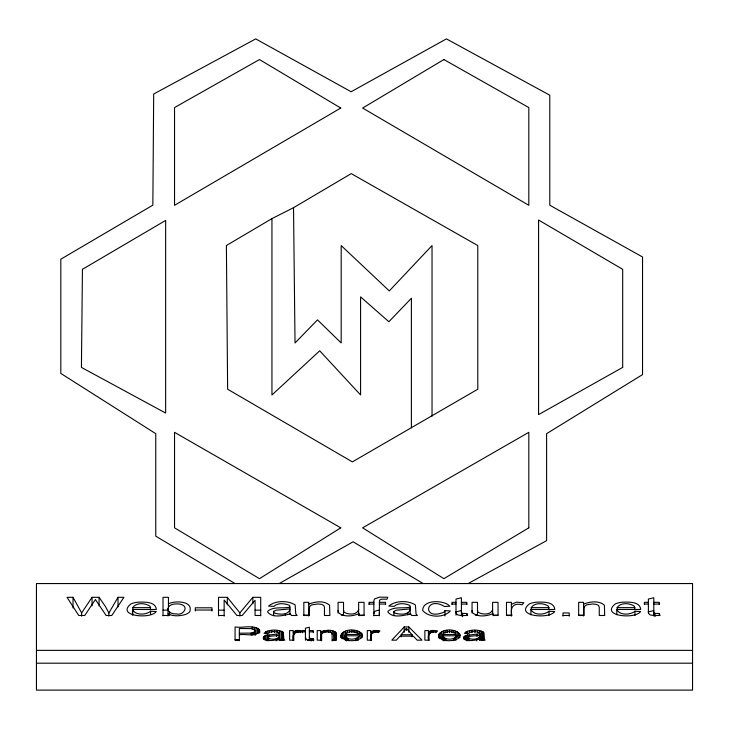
<?xml version="1.0" encoding="UTF-8"?>
<svg xmlns="http://www.w3.org/2000/svg" width="729" height="729" viewBox="0 0 729 729"><rect width="100%" height="100%" fill="white"/><g stroke="black" fill="none" stroke-linecap="round" stroke-linejoin="round"><path stroke-width="1.09" d="M279.572 633.665L266.121 635.424L264.071 636.362L263.287 637.647C266.787 642.358 274.924 640.171 279.881 638.996L280.674 640.171L284.811 640.171L283.809 639.023L283.353 632.49C278.123 629.118 268.764 629.136 263.971 633.319L267.844 633.537C270.696 630.767 275.945 631.323 279.289 632.818L279.553 640.235M289.923 607.139L289.568 605.389C284.975 603.348 277.776 602.573 273.867 606.382L268.564 606.081C275.134 600.341 287.973 600.322 295.145 604.942L295.764 613.9L297.131 615.486L291.463 615.486L290.379 613.864C283.572 615.476 272.427 618.474 267.625 612.014L267.889 611.093C273.913 606.154 282.797 608.797 289.923 607.139L289.923 614.611M410.199 607.139L409.844 605.389C405.251 603.348 398.052 602.573 394.143 606.382L388.83 606.081C395.41 600.341 408.24 600.322 415.421 604.942L416.031 613.9L417.407 615.486L411.739 615.486L410.646 613.864C403.848 615.476 392.694 618.474 387.901 612.014L388.165 611.093C394.189 606.154 403.073 608.797 410.199 607.139L410.199 614.611M479.919 633.665L466.469 635.424L464.419 636.362L463.644 637.647C467.143 642.358 475.272 640.171 480.229 638.996L481.022 640.171L485.159 640.171L484.156 639.023L483.71 632.49C478.479 629.118 469.121 629.136 464.318 633.319L468.191 633.537C471.043 630.767 476.292 631.323 479.636 632.818L479.901 640.235M373.868 613.745L374.442 611.777L375.526 610.993L379.572 609.973M321.179 634.941C322.036 630.685 328.77 631.241 331.786 632.854L332.242 634.339M167.989 608.806C168.299 604.696 173.447 603.931 176.737 603.867A7.272 2.989 0 0 1 181.448 604.551C189.44 606.984 182.642 615.85 176.5 613.946A7.418 3.044 0 0 1 170.951 612.98L168.381 610.847L167.989 608.806L168.053 615.969M358.632 609.38C357.502 615.24 347.706 614.911 343.842 611.977L343.514 609.626M492.604 609.38C491.474 615.24 481.687 614.911 477.814 611.977L477.486 609.626M340.953 637.602C340.379 627.742 360.463 627.633 362.477 635.797L345.045 635.797L345.045 640.071M438.603 637.602C438.02 627.742 458.113 627.633 460.117 635.797L442.694 635.797L442.694 640.071M293.213 632.034L296.949 630.448L302.344 630.886L300.977 632.398C295.819 630.312 291.308 634.658 293.605 640.171L289.65 640.171L289.65 630.585L293.213 630.585L293.213 640.581M370.861 632.034L374.588 630.448L379.991 630.886L378.624 632.398C373.467 630.312 368.956 634.658 371.252 640.171L367.298 640.171L367.298 630.585L370.861 630.585L370.861 640.581M428.433 632.034L432.169 630.448L437.564 630.886L436.206 632.398C431.049 630.312 426.538 634.658 428.834 640.171L424.87 640.171L424.87 630.585L428.433 630.585L428.433 640.581M279.553 635.961C278.132 640.171 271.224 639.533 267.816 638.194L267.652 637.192L269.63 636.299L279.553 635.36M289.923 609.699C287.982 615.476 278.505 614.611 273.831 612.77L273.603 611.394L276.318 610.173L289.923 608.879M410.199 609.699C408.258 615.476 398.781 614.611 394.107 612.77L393.879 611.394L396.585 610.173L410.199 608.879M479.901 635.961C478.479 640.171 471.572 639.533 468.164 638.194L468 637.192L469.977 636.299L479.901 635.36M239.349 640.171L235.084 640.171L235.084 626.931C242.702 628.425 252.99 624.179 259.46 629.82L259.706 630.767C256.161 637.565 245.263 633.455 239.349 634.795M379.271 613.936L379.527 612.934M254.868 635.041L255.305 630.822L254.284 629.391L251.587 628.617L239.349 628.498L239.349 640.709M132.778 615.121L132.778 607.64C136.113 602.291 145.262 602.929 149.974 606.191L150.666 609.781M345.883 633.328L345.273 634.458L358.313 634.458L357.811 633.401C354.476 630.995 349.282 631.077 345.883 633.328L345.883 636.535M443.524 633.328L442.913 634.458L455.962 634.458L455.452 633.401C452.126 630.995 446.932 631.077 443.524 633.328L443.524 636.535M531.222 609.781L531.222 607.64C534.567 602.291 543.706 602.929 548.427 606.191L549.119 609.781M617.135 609.781L617.135 607.64C620.47 602.291 629.619 602.929 634.33 606.191L635.023 609.781M108.876 616.151L108.876 612.943L118.016 597.324L123.903 597.324L111.774 615.486L106.133 615.486L95.417 599.52L84.737 615.486L78.759 615.486L67.022 597.324L73.028 597.324L81.63 612.943L81.63 616.151M412.067 636.873L412.067 634.74L406.408 628.325L401.132 634.74L401.132 636.873M81.63 612.943L92.036 597.324L99.098 597.324L105.441 606.519L108.876 612.943M445.018 610.665L444.052 612.123C421.654 621.536 425.253 594.937 444.562 606.528L449.848 606.191C443.979 599.721 422.446 599.375 422.702 610.51C428.734 617.837 444.016 618.055 450.358 610.948L445.018 610.665L445.018 616.005M239.896 616.078L239.896 612.87L252.835 597.324L260.718 597.324L260.718 615.823M404.212 626.931L391.828 640.171L396.357 640.171L399.902 636.162L413.389 636.162L417.152 640.171L422.009 640.171L408.814 626.931L404.212 626.931L404.212 632.28M150.611 611.248C145.928 615.021 135.394 615.686 132.478 609.471L156.37 609.471C155.66 601.507 144.597 602.036 138.665 602.145A13.605 5.586 0 0 0 131.029 603.867C115.282 616.306 151.113 619.477 156.225 611.531L150.611 611.248L150.611 614.456M345.045 635.797C347.177 640.317 354.859 639.843 358.276 637.082L362.368 637.292C356.937 641.793 344.216 642.495 340.953 635.46M442.694 635.797C444.827 640.317 452.499 639.843 455.917 637.082L460.008 637.292C454.577 641.793 441.865 642.495 438.603 635.46M549.055 611.248C544.372 615.021 533.847 615.686 530.922 609.471L554.824 609.471C554.113 601.507 543.041 602.036 537.109 602.145A13.605 5.586 0 0 0 529.473 603.867C513.735 616.306 549.557 619.477 554.669 611.531L549.055 611.248L549.055 615.522M634.968 611.248C630.284 615.021 619.75 615.686 616.825 609.471L640.727 609.471C640.016 601.507 628.954 602.036 623.022 602.145A13.605 5.586 0 0 0 615.376 603.867C599.639 616.306 635.469 619.477 640.572 611.531L634.968 611.248L634.968 615.522M239.349 633.228L251.232 633.073L254.868 631.833M511.375 604.323L516.487 602.145L523.896 602.746L522.019 604.815C514.027 602.473 509.653 606.993 511.913 615.486L506.482 615.486L506.482 602.327L511.375 602.327L511.375 616.078M271.944 218.618L226.391 245.536L227.63 389.213L352.38 461.885L477.796 389.213L477.796 245.573L351.241 173.62L293.523 207.692L271.944 218.618L271.944 394.972L319.721 350.795L360.582 394.972L360.582 296.885L388.876 321.735L411.393 298.27L411.393 427.823M279.18 583.555L353.1 541.793L423.166 583.555M468.127 583.555L546.604 540.663L546.604 433.673L642.541 374.606L642.541 256.982L549.794 205.223L549.794 95.207L446.421 38.892L351.132 91.754L255.724 38.892L153.682 94.014L152.853 205.159L60.817 259.187L60.817 373.421L155.76 433.673L155.76 536.17L235.039 583.555M308.722 604.195C314.946 601.543 324.259 600.286 329.572 605.225L329.873 615.486L324.441 615.486L324.441 607.485L323.804 605.444L321.562 604.368L317.771 603.967L311.784 604.87L309.898 606.182L309.26 608.296L309.26 615.486L303.829 615.486L303.829 602.327L308.722 602.327L308.722 615.95M320.778 631.943C325.316 630.011 332.114 629.1 335.987 632.699L336.206 640.171L332.242 640.171M583.546 604.195C589.77 601.543 599.083 600.286 604.396 605.225L604.696 615.486L599.265 615.486L599.265 607.485L598.637 605.444L596.386 604.368L592.604 603.967L586.608 604.87L584.722 606.182L584.093 608.296L584.093 615.486L578.662 615.486L578.662 602.327L583.546 602.327L583.546 615.95M168.445 603.803C175.024 600.404 193.549 600.842 189.786 611.704A14.598 5.996 0 0 1 184.592 614.738C179.216 616.123 173.101 616.47 168.053 613.836M307.392 640.536L309.36 640.053M455.999 611.886L461.402 610.556M648.391 611.886L653.795 610.556M455.999 611.631L456.163 613.289L457.566 614.829L460.919 615.558L467.644 615.458L466.861 613.49L462.623 613.417L461.685 612.98L461.402 611.759M648.391 611.631L648.555 613.289L649.958 614.829L653.312 615.558L660.037 615.458L659.253 613.49L655.016 613.417L654.077 612.98L653.795 611.759M309.36 637.456L310.253 638.668L313.342 638.722L313.917 640.153L306.572 639.697L305.424 637.365M239.896 612.87L227.311 597.324L218.5 597.324L218.5 615.823M373.868 602.327L369.065 602.327L369.065 604.469M379.271 602.327L385.513 602.327L385.513 604.469M455.999 602.327L452.016 602.327L452.016 604.469M461.402 602.327L466.861 602.327L466.861 604.469M648.391 602.327L644.409 602.327L644.409 604.469M653.795 602.327L659.253 602.327L659.253 604.469M369.065 604.059L373.868 604.059M379.271 604.059L385.513 604.059M452.016 604.059L455.999 604.059M461.402 604.059L466.861 604.059M644.409 604.059L648.391 604.059M653.795 604.059L659.253 604.059M132.778 607.64L150.666 607.64M531.222 607.64L549.119 607.64M617.135 607.64L635.023 607.64M195.299 610.036L211.984 610.036M163.014 610.146L168.445 610.146M218.5 610.146L224.003 610.146M255.086 610.146L260.718 610.146M303.829 615.148L308.722 615.148M341.336 615.148L343.514 615.148L343.514 602.327L338.083 602.327L338.083 613.007M358.632 615.148L364.063 615.148M475.317 615.148L477.486 615.148L477.486 602.327L472.055 602.327L472.055 613.007M493.688 615.148L498.035 615.148M506.482 615.148L511.375 615.148M578.662 615.148L583.546 615.148M163.014 615.486L168.053 615.486M218.5 615.486L224.14 615.486M260.718 615.486L255.068 615.486L255.068 600.286L242.219 615.486L236.934 615.486L224.14 600.022L224.14 616.16M359.206 615.486L364.063 615.486L364.063 602.327L358.632 602.327L358.632 614.082M373.868 615.486L379.271 615.486M493.178 615.486L498.035 615.486L498.035 602.327L492.604 602.327L492.604 614.082M563.025 615.486L569.212 615.486M305.424 630.585L302.517 630.585L302.517 632.717M309.36 630.585L313.342 630.585L313.342 632.717M302.517 631.852L305.424 631.852M309.36 631.852L313.342 631.852M401.132 634.74L412.067 634.74M235.084 639.752L239.504 639.752M321.179 640.171L317.215 640.171L317.215 630.585L320.778 630.585L320.778 640.49M36.45 650.368L692.55 650.368M36.45 663.19L692.55 663.19M472.055 610.483L472.383 612.56C477.668 617.518 486.981 616.269 493.178 613.554L493.178 615.686M338.083 610.483L338.411 612.56C343.687 617.518 353.009 616.269 359.206 613.554L359.206 615.686M293.523 207.692L295.026 342.958L317.489 319.876L341.19 342.958L341.19 245.573L389.304 290.917L432.033 245.573L432.033 416.186M659.253 613.49L659.253 615.622M655.016 613.417L655.016 616.616M654.077 612.98L654.077 615.121M653.795 615.814L653.795 597.734L648.391 599.074L648.391 613.007M616.825 609.471L616.825 614.82M569.212 616.151L569.212 612.943L563.025 612.943L563.025 616.151M530.922 609.471L530.922 614.82M483.71 632.49L483.71 639.971M483.218 631.879L483.218 640.426M482.47 631.387L482.47 639.925M481.35 630.986L481.35 640.6M479.728 630.658L479.737 640.108M479.636 632.818L479.636 639.224M479.263 637.583L479.263 639.716M477.577 630.439L477.577 632.572M477.003 634.394L477.003 636.526M476.648 638.704L476.648 640.846M474.861 630.366L474.861 632.499M472.027 630.448L472.027 632.59M469.558 630.703L469.558 632.845M469.312 634.895L469.312 637.028M469.066 638.686L469.066 640.818M468.164 638.194L468.164 640.335M468 637.192L468 640.399M467.808 635.114L467.863 640.809M467.544 631.114L467.544 634.321M466.861 613.49L466.861 615.622M466.469 635.424L466.469 640.764M466.059 631.669L466.059 633.811M465.321 635.834L465.321 640.108M464.419 636.362L464.419 639.561M463.835 636.973L463.835 639.105M462.623 613.417L462.623 616.616M461.685 612.98L461.685 615.121M461.402 615.814L461.402 597.734L455.999 599.074L455.999 615.148M459.953 634.239L459.953 636.381M459.398 633.255L459.398 636.453M458.468 632.398L458.468 635.606M457.174 631.679L457.174 635.952M455.917 637.082L455.917 640.29M455.579 631.104L455.579 636.444M455.452 633.401L455.452 635.533M454.86 637.975L454.86 640.117M453.775 630.694L453.775 632.827M453.474 638.586L453.474 640.718M451.752 630.448L451.752 632.581M449.511 630.366L449.511 632.499M447.205 630.448L447.205 632.59M445.911 638.586L445.911 640.718M445.127 630.703L445.127 632.836M444.872 638.212L444.872 640.354M443.997 637.747L443.997 640.955M443.268 631.123L443.268 636.463M443.35 637.192L443.35 640.399M442.913 636.535L442.913 639.743M441.637 631.706L441.637 639.178M440.307 632.435L440.307 638.85M439.359 633.31L439.359 638.65M438.794 634.321L438.794 637.52M435.514 630.494L435.514 632.635M433.5 630.366L433.5 632.499M432.169 630.448L432.169 632.581M430.957 630.694L430.957 632.827M429.746 631.186L429.746 633.328M428.998 634.166L428.998 640.572M408.814 626.931L408.814 632.28M407.848 612.807L407.848 614.939M406.408 628.325L406.408 630.457M393.879 611.394L393.879 615.668M379.271 615.814L379.527 600.113L381.686 599.165L386.99 599.183L387.81 597.233L379.572 597.151L374.442 598.956L373.868 600.924L373.868 615.814M377.941 630.494L377.941 632.635M375.918 630.366L375.918 632.499M374.588 630.448L374.588 632.581M373.376 630.694L373.376 632.827M372.173 631.186L372.173 633.328M371.416 634.166L371.416 640.572M362.313 634.239L362.313 636.381M361.757 633.255L361.757 636.453M360.828 632.398L360.828 635.606M359.525 631.679L359.525 635.952M358.276 637.082L358.276 640.29M357.93 631.104L357.93 634.312M357.21 637.975L357.21 640.117M356.126 630.694L356.126 632.827M355.834 638.586L355.834 640.718M354.103 630.448L354.103 632.581M351.87 630.366L351.87 632.499M349.565 630.448L349.565 632.59M348.271 638.586L348.271 640.718M347.478 630.703L347.478 632.836M347.232 638.212L347.232 640.354M346.357 637.747L346.357 640.955M345.628 631.123L345.628 636.463M345.701 637.192L345.701 640.399M345.264 636.535L345.264 639.743M343.997 631.706L343.997 639.178M342.666 632.435L342.666 638.85M341.719 633.31L341.719 638.65M341.145 634.321L341.145 637.52M335.987 632.699L335.987 640.171M335.504 632.052L335.504 640.6M334.748 631.496L334.748 640.044M333.645 631.041L333.645 640.654M332.105 630.676L332.132 640.955M330.246 630.448L330.246 632.581M328.214 630.366L328.214 632.499M325.927 630.467L325.927 632.599M323.931 630.758L323.931 632.9M322.209 631.259L322.209 633.392M321.635 633.392L321.635 640.864M321.289 634.093L321.289 640.499M313.342 638.722L313.342 640.855M311.602 638.786L311.602 640.919M310.253 638.668L310.253 640.8M309.57 638.349L309.57 640.49M309.36 640.39L309.36 627.232L305.424 628.207L305.424 640.199M300.293 630.494L300.293 632.635M298.27 630.366L298.27 632.499M296.949 630.448L296.949 632.581M295.728 630.694L295.728 632.827M294.525 631.186L294.525 634.394M293.778 634.166L293.778 640.572M285.458 613.472L285.458 615.604M283.353 632.49L283.353 639.971M282.87 631.879L282.87 640.426M282.123 631.387L282.123 639.925M280.993 630.986L280.993 640.6M279.371 630.658L279.389 640.108M278.915 637.583L278.915 639.716M277.84 638.221L277.84 640.354M277.22 630.439L277.22 632.572M276.646 634.394L276.646 636.526M276.291 638.704L276.291 640.846M274.514 630.366L274.514 632.499M273.603 611.394L273.603 615.668M271.68 630.448L271.68 632.59M269.211 630.703L269.211 632.845M268.965 634.895L268.965 637.028M268.709 638.686L268.709 640.818M267.816 638.194L267.816 640.335M267.652 637.192L267.652 640.399M267.461 635.114L267.516 640.809M267.188 631.114L267.188 634.321M266.121 635.424L266.121 640.764M265.711 631.669L265.711 633.811M264.973 635.834L264.973 640.108M264.071 636.362L264.071 639.561M263.488 636.973L263.488 639.105M259.706 630.767L259.706 632.9M259.46 629.82L259.46 631.961M258.722 628.954L258.722 633.228M257.592 628.225L257.592 633.565M256.143 627.678L256.143 634.093M255.305 630.822L255.305 635.096M255.05 630.047L255.05 634.321M254.339 627.295L254.339 630.503M254.321 632.253L254.321 634.385M253.564 632.599L253.564 634.731M252.835 597.324L252.835 603.73M252.544 632.872L252.544 635.014M252.161 627.058L252.161 629.2M251.232 633.073L251.232 635.205M227.311 597.324L227.311 604.806M211.984 610.993L211.984 607.795L195.299 607.795L195.299 610.993M169.556 612.223L169.556 615.431M168.445 609.143L168.445 597.324L163.014 597.324L163.014 615.823M132.478 609.471L132.478 614.82M118.016 597.324L118.016 606.938M99.098 597.324L99.098 605.872M92.036 597.324L92.036 605.872M73.028 597.324L73.028 608.004M82.441 269.311L81.429 367.407L165.647 413.061L165.647 220.422L82.441 269.311M340.762 527.832L259.469 578.671L174.532 527.832L174.532 432.324L340.762 527.832M528.817 527.832L443.897 578.671L362.623 527.832L528.817 432.324L528.817 527.832M443.897 59.55L362.623 108.047L528.817 205.296L528.817 107.573L443.897 59.55M340.762 108.047L174.532 205.296L174.532 107.573L259.469 59.55L340.762 108.047M622.684 367.407L538.576 414.61L538.576 220.021L622.684 269.311L622.684 367.407M692.55 583.555L36.45 583.555L36.45 690.108L692.55 690.108L692.55 583.555"/></g></svg>
